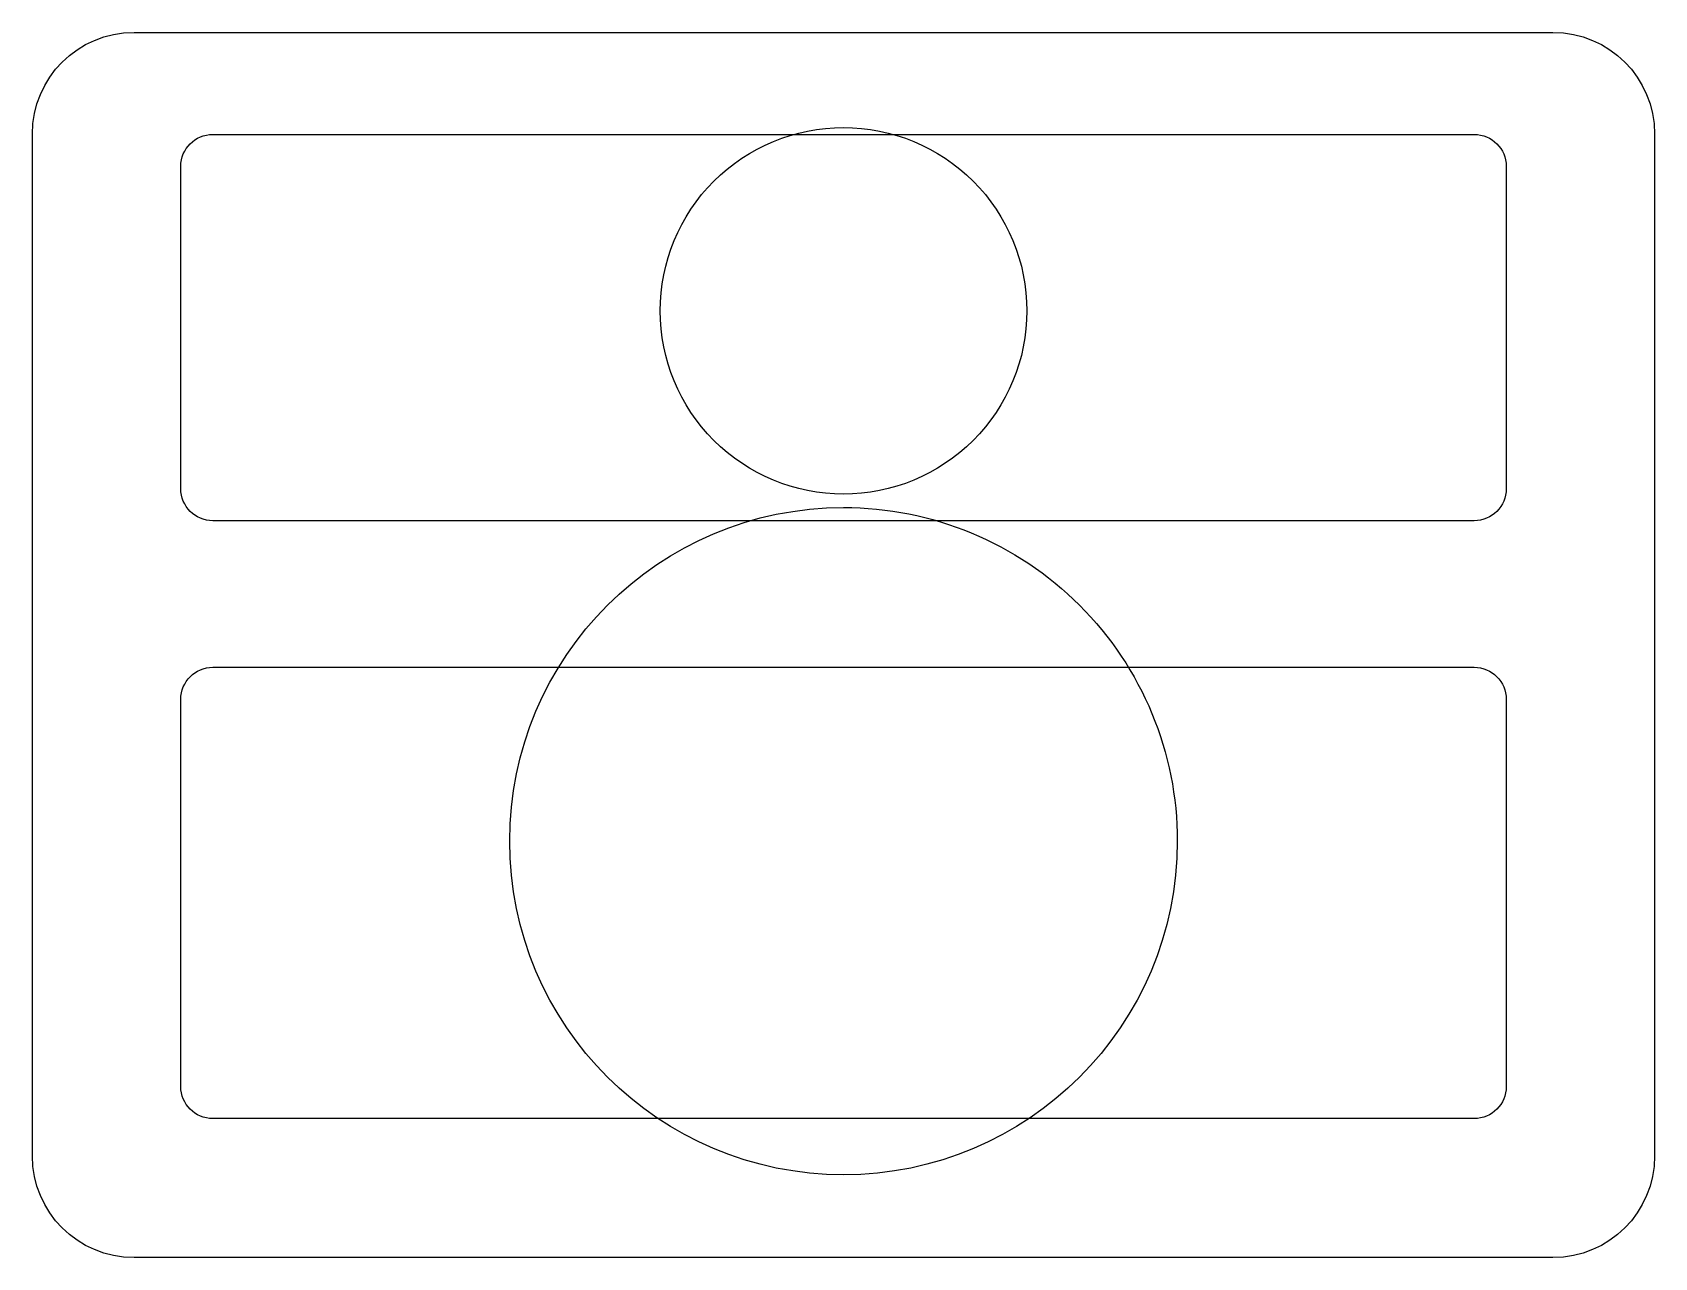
# Model space of a CAD drawing. Extents: x 10.2 to 29.7, y 10.1 to 74.1.
# Drawn here: x 11.72 to 28.08, y 10.15 to 22.51 of the extents above.
import ezdxf

# ---------------------------------------------------------------- set-up
doc = ezdxf.new("R2010")
doc.units = 0
doc.layers.add('Layer_1', color=7, linetype='CONTINUOUS')

msp = doc.modelspace()

# ---------------------------------------------------------------- linework, layer by layer
at = {"layer": 'Layer_1', "color": 1}
for points in [[(12.742793, 22.514797), (27.057237, 22.514797)], [(11.717513, 11.175074), (11.717513, 21.489516)], [(13.538023, 21.485806), (26.262237, 21.485806)], [(28.082517, 21.489516), (28.082517, 11.175074)], [(13.214333, 17.910255), (13.214333, 21.162126)], [(26.585927, 21.162126), (26.585927, 17.910255)], [(26.262237, 17.586565), (13.538023, 17.586565)], [(13.538023, 16.107025), (26.262237, 16.107025)], [(13.214333, 11.876664), (13.214333, 15.783335)], [(26.585927, 15.783335), (26.585927, 11.876664)], [(26.262237, 11.552984), (13.538023, 11.552984)], [(27.057237, 10.149794), (12.742793, 10.149794)]]:
    msp.add_lwpolyline(points, dxfattribs=at)
for points in [[(12.742793, 22.514797)], [(13.538023, 21.485806)], [(21.750125, 19.705166)], [(13.538023, 16.107025)], [(23.267726, 14.352505)]]:
    msp.add_lwpolyline(points, close=True, dxfattribs=at)
for points in [[(11.717513, 21.489516), (11.717513, 22.057526), (12.174783, 22.514797), (12.742793, 22.514797)], [(27.057237, 22.514797), (27.625237, 22.514797), (28.082517, 22.057526), (28.082517, 21.489516)], [(13.214333, 21.162126), (13.214333, 21.341446), (13.358703, 21.485806), (13.538023, 21.485806)], [(18.591977, 21.013314), (18.938919, 21.360256), (19.409474, 21.555167), (19.900125, 21.555166)], [(19.900125, 21.555166), (20.390776, 21.555167), (20.861331, 21.360256), (21.208273, 21.013314)], [(26.262237, 21.485806), (26.441557, 21.485806), (26.585927, 21.341446), (26.585927, 21.162126)], [(18.050124, 19.705166), (18.050124, 20.195817), (18.245035, 20.666372), (18.591977, 21.013314)], [(21.208273, 21.013314), (21.555215, 20.666372), (21.750126, 20.195817), (21.750125, 19.705166)], [(18.591977, 18.397018), (18.245035, 18.74396), (18.050124, 19.214515), (18.050124, 19.705166)], [(21.750125, 19.705166), (21.750126, 19.214515), (21.555215, 18.74396), (21.208273, 18.397018)], [(19.900125, 17.855165), (19.409474, 17.855165), (18.938919, 18.050075), (18.591977, 18.397018)], [(21.208273, 18.397018), (20.861331, 18.050075), (20.390776, 17.855165), (19.900125, 17.855165)], [(13.538023, 17.586565), (13.358703, 17.586565), (13.214333, 17.730935), (13.214333, 17.910255)], [(26.585927, 17.910255), (26.585927, 17.730935), (26.441557, 17.586565), (26.262237, 17.586565)], [(16.532534, 14.352505), (16.532532, 16.212376), (18.040253, 17.720102), (19.900125, 17.720105)], [(19.900125, 17.720105), (20.793269, 17.720106), (21.649832, 17.365307), (22.281379, 16.733759)], [(22.281379, 16.733759), (22.912927, 16.102211), (23.267727, 15.245648), (23.267726, 14.352505)], [(13.214333, 15.783335), (13.214333, 15.962655), (13.358703, 16.107025), (13.538023, 16.107025)], [(26.262237, 16.107025), (26.441557, 16.107025), (26.585927, 15.962655), (26.585927, 15.783335)], [(19.900125, 10.984914), (18.040257, 10.984917), (16.532537, 12.492637), (16.532534, 14.352505)], [(23.267726, 14.352505), (23.267722, 12.492633), (21.759997, 10.984912), (19.900125, 10.984914)], [(13.538023, 11.552984), (13.358703, 11.552984), (13.214333, 11.697344), (13.214333, 11.876664)], [(26.585927, 11.876664), (26.585927, 11.697344), (26.441557, 11.552984), (26.262237, 11.552984)], [(12.742793, 10.149794), (12.174783, 10.149794), (11.717513, 10.607074), (11.717513, 11.175074)], [(28.082517, 11.175074), (28.082517, 10.607074), (27.625237, 10.149794), (27.057237, 10.149794)]]:
    msp.add_open_spline(points, degree=3, dxfattribs=at)

doc.saveas('drawing.dxf')
